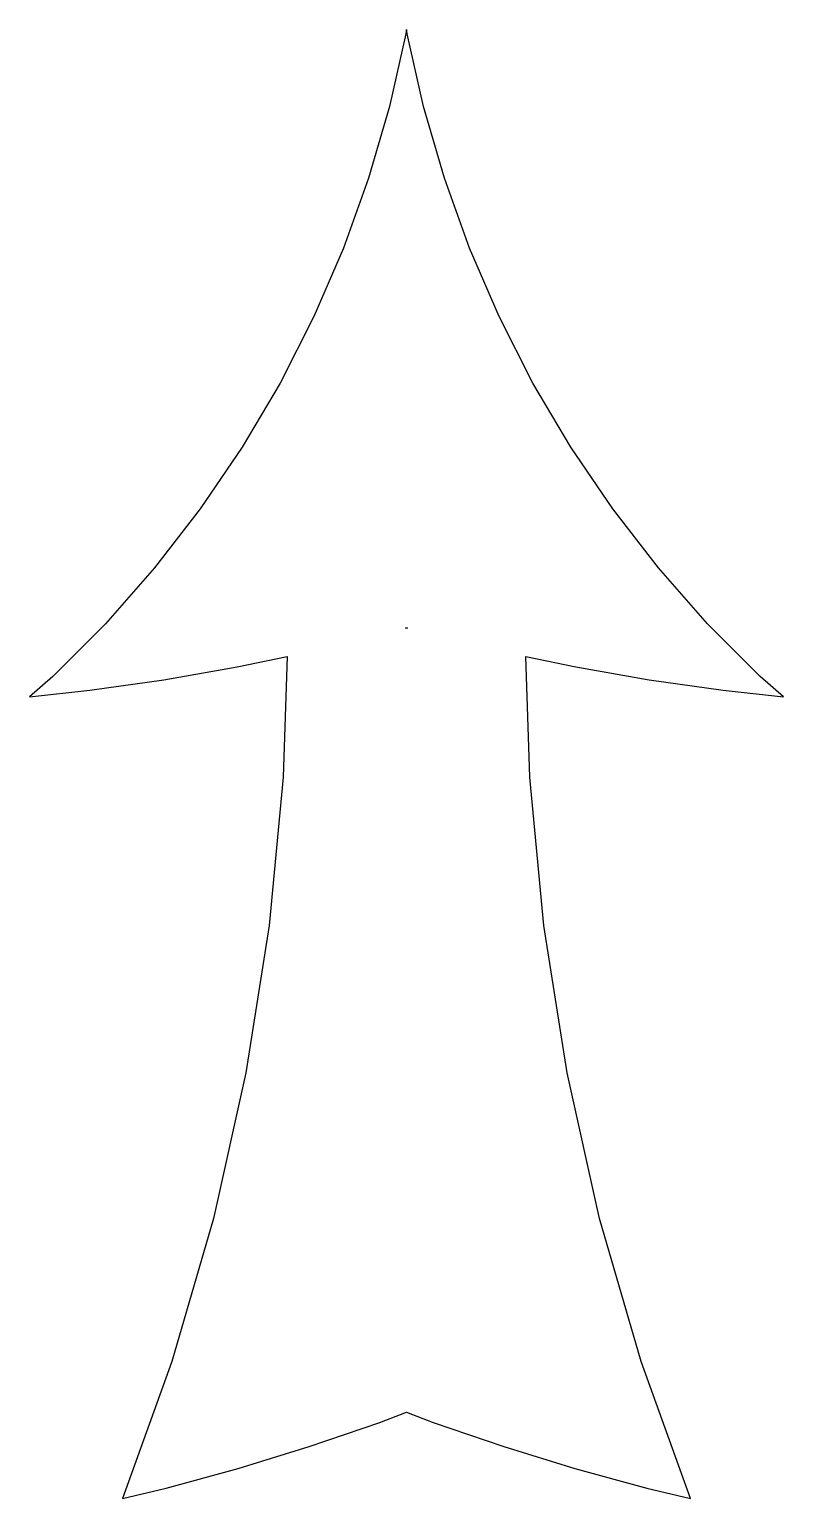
# Model space of a CAD drawing. Header units: metres. Extents: x -1.59 to 1.59, y -3.67 to 2.52.
import ezdxf

# ---------------------------------------------------------------- set-up
doc = ezdxf.new("R2010")
doc.units = ezdxf.units.M

msp = doc.modelspace()

# ---------------------------------------------------------------- linework, layer by layer
for p, q in [((-0.0035, 2.5046), (-0.072, 2.198)), ((-0.0005, 2.5229), (-0.0035, 2.5046)), ((0.0005, 2.5229), (-0.0005, 2.5229)), ((0.0035, 2.5046), (0.0005, 2.5229)), ((0.072, 2.198), (0.0035, 2.5046)), ((-0.072, 2.198), (-0.1596, 1.8964)), ((0.1596, 1.8964), (0.072, 2.198)), ((-0.1596, 1.8964), (-0.266, 1.6008)), ((0.266, 1.6008), (0.1596, 1.8964)), ((-0.266, 1.6008), (-0.3908, 1.3126)), ((0.3908, 1.3126), (0.266, 1.6008)), ((-0.3908, 1.3126), (-0.5334, 1.0327)), ((0.5334, 1.0327), (0.3908, 1.3126)), ((-0.5334, 1.0327), (-0.6933, 0.7623)), ((0.6933, 0.7623), (0.5334, 1.0327)), ((-0.6933, 0.7623), (-0.8698, 0.5025)), ((0.8698, 0.5025), (0.6933, 0.7623)), ((-0.8698, 0.5025), (-1.0623, 0.2543)), ((1.0623, 0.2543), (0.8698, 0.5025)), ((-1.0623, 0.2543), (-1.2701, 0.0187)), ((1.2701, 0.0187), (1.0623, 0.2543)), ((-1.2701, 0.0187), (-1.4922, -0.2034)), ((-0.0042, 0), (0, 0.0011)), ((0.0042, 0), (-0.0042, 0)), ((0, 0.0011), (0.0042, 0)), ((1.4922, -0.2034), (1.2701, 0.0187)), ((-0.7144, -0.1636), (-0.5038, -0.12)), ((-0.5038, -0.12), (-0.5197, -0.6279)), ((0.5197, -0.6279), (0.5038, -0.12)), ((0.5038, -0.12), (0.7144, -0.1636)), ((-1.0238, -0.2176), (-0.7144, -0.1636)), ((0.7144, -0.1636), (1.0238, -0.2176)), ((-1.4922, -0.2034), (-1.5905, -0.2901)), ((-1.3349, -0.2619), (-1.0238, -0.2176)), ((1.0238, -0.2176), (1.3349, -0.2619)), ((1.5905, -0.2901), (1.4922, -0.2034)), ((-1.5905, -0.2901), (-1.3349, -0.2619)), ((1.3349, -0.2619), (1.5905, -0.2901)), ((-0.5197, -0.6279), (-0.5788, -1.2533)), ((0.5788, -1.2533), (0.5197, -0.6279)), ((-0.5788, -1.2533), (-0.6771, -1.8738)), ((0.6771, -1.8738), (0.5788, -1.2533)), ((-0.6771, -1.8738), (-0.8142, -2.4869)), ((0.8142, -2.4869), (0.6771, -1.8738)), ((-0.8142, -2.4869), (-0.9894, -3.0902)), ((0.9894, -3.0902), (0.8142, -2.4869)), ((-0.9894, -3.0902), (-1.1974, -3.6679)), ((1.1974, -3.6679), (0.9894, -3.0902)), ((-0.1126, -3.3466), (0, -3.3041)), ((0, -3.3041), (0.1126, -3.3466)), ((-0.4098, -3.4484), (-0.1126, -3.3466)), ((0.1126, -3.3466), (0.4098, -3.4484)), ((-0.7101, -3.5408), (-0.4098, -3.4484)), ((0.4098, -3.4484), (0.7101, -3.5408)), ((-1.0131, -3.6236), (-0.7101, -3.5408)), ((0.7101, -3.5408), (1.0131, -3.6236)), ((-1.1974, -3.6679), (-1.0131, -3.6236)), ((1.0131, -3.6236), (1.1974, -3.6679))]:
    msp.add_line(p, q)

doc.saveas('drawing.dxf')
